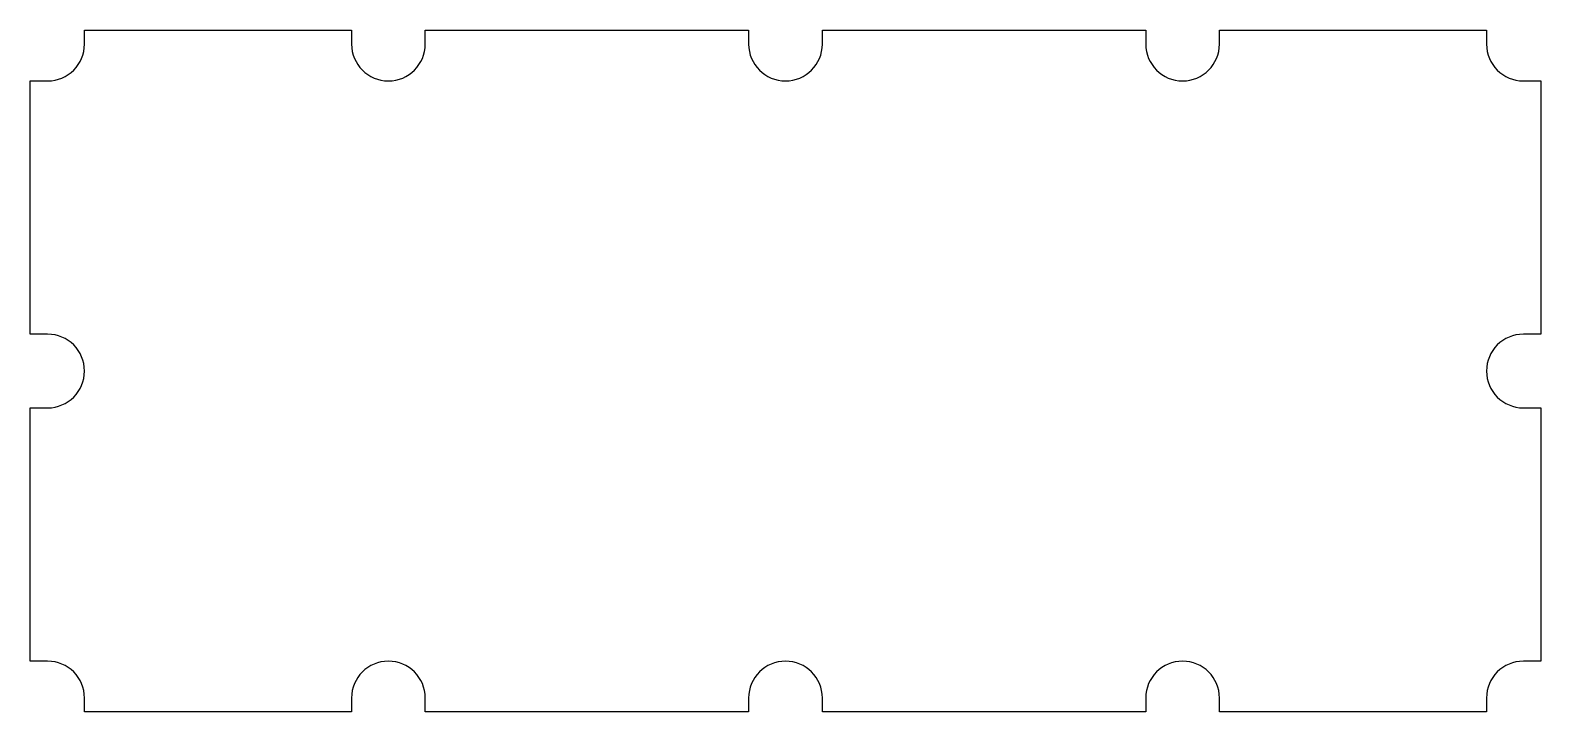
# Model space of a CAD drawing. Header units: inches. Extents: x 8 to 172, y 5 to 79.
import ezdxf

# ---------------------------------------------------------------- set-up
doc = ezdxf.new("R2010")
doc.units = ezdxf.units.IN
doc.header["$MEASUREMENT"] = 0

msp = doc.modelspace()

# ---------------------------------------------------------------- linework, layer by layer
for p, q in [((13.47, 79.36), (42.47, 79.36)), ((13.47, 77.86), (13.47, 79.36)), ((42.47, 79.36), (42.47, 77.86)), ((50.47, 79.36), (85.58, 79.36)), ((50.47, 77.86), (50.47, 79.36)), ((85.58, 79.36), (85.58, 77.86)), ((93.58, 79.36), (128.69, 79.36)), ((93.58, 77.86), (93.58, 79.36)), ((128.69, 79.36), (128.69, 77.86)), ((136.69, 79.36), (165.69, 79.36)), ((136.69, 77.86), (136.69, 79.36)), ((165.69, 79.36), (165.69, 77.86)), ((7.58, 73.86), (9.47, 73.86)), ((7.58, 46.36), (7.58, 73.86)), ((169.69, 73.86), (171.58, 73.86)), ((171.58, 73.86), (171.58, 46.36)), ((9.47, 46.36), (7.58, 46.36)), ((171.58, 46.36), (169.69, 46.36)), ((7.58, 38.36), (9.47, 38.36)), ((7.58, 10.86), (7.58, 38.36)), ((169.69, 38.36), (171.58, 38.36)), ((171.58, 38.36), (171.58, 10.86)), ((9.47, 10.86), (7.58, 10.86)), ((171.58, 10.86), (169.69, 10.86)), ((13.47, 5.36), (13.47, 6.86)), ((42.47, 6.86), (42.47, 5.36)), ((50.47, 5.36), (50.47, 6.86)), ((85.58, 6.86), (85.58, 5.36)), ((93.58, 5.36), (93.58, 6.86)), ((128.69, 6.86), (128.69, 5.36)), ((136.69, 5.36), (136.69, 6.86)), ((165.69, 6.86), (165.69, 5.36)), ((42.47, 5.36), (13.47, 5.36)), ((85.58, 5.36), (50.47, 5.36)), ((128.69, 5.36), (93.58, 5.36)), ((165.69, 5.36), (136.69, 5.36))]:
    msp.add_line(p, q)
for centre, start, end in [((9.47, 77.86), 270, 0), ((46.47, 77.86), 180, 0), ((89.58, 77.86), 180, 0), ((132.69, 77.86), 180, 0), ((169.69, 77.86), 180, 270), ((9.47, 42.36), 270, 90), ((169.69, 42.36), 90, 270), ((9.47, 6.86), 0, 90), ((46.47, 6.86), 0, 180), ((89.58, 6.86), 0, 180), ((132.69, 6.86), 0, 180), ((169.69, 6.86), 90, 180)]:
    msp.add_arc(centre, 4, start, end)

doc.saveas('drawing.dxf')
